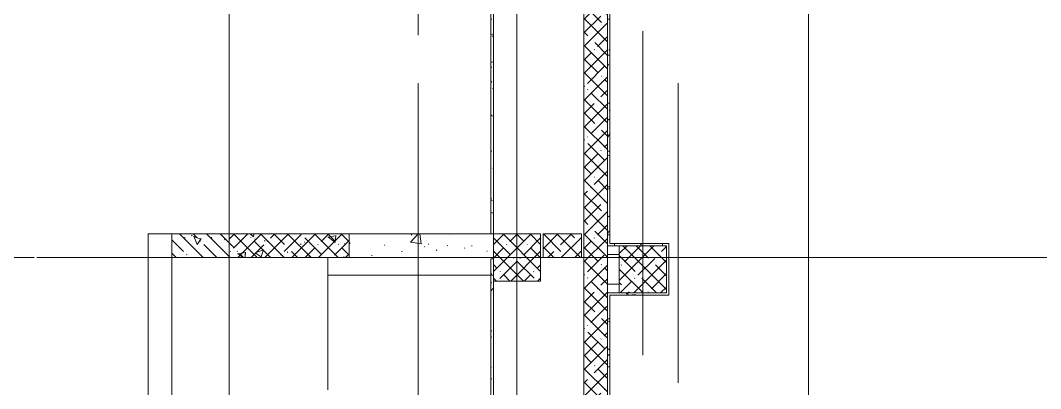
# Model space of a CAD drawing. Header units: metres. Extents: x 50 to 891, y -1294 to 247.
# Drawn here: x 283.06 to 326.22, y -1171.07 to -1155.48 of the extents above; entities that cross this region are included whole.
import ezdxf

# ---------------------------------------------------------------- set-up
doc = ezdxf.new("R2010")
doc.units = ezdxf.units.M
doc.linetypes.add('Линия сетки', pattern=[22.225, 12.7, -3.175, 3.175, -3.175])
doc.layers.add('ПЛАН', color=8, linetype='Continuous')
pattern_1 = [(50, (467.4277, -1464.794), (3.643683, -0.31878), [0.381, -4.191]), (355, (467.4277, -1464.794), (-0.70486, 3.82114), [0.3048, -3.3528]), (100.451, (467.7314, -1464.8206), (2.93885, 3.502334), [0.3238, -3.5618]), (46.184, (467.4277, -1463.778), (5.42158, -0.840855), [0.5715, -6.2865]), (96.636, (467.8795, -1463.848), (4.74805, 4.94855), [0.4857, -5.3427]), (351.184, (467.428, -1463.778), (4.7481, 4.94851), [0.4572, -5.0292]), (21, (467.9357, -1464.032), (3.03229, -2.045303), [0.381, -4.191]), (326, (467.9357, -1464.032), (1.23604, 3.683765), [0.3048, -3.3528]), (71.451, (468.1884, -1464.2025), (4.26834, 1.638427), [0.3238, -3.5618]), (37.5, (467.4277, -1464.794), (0.0617735, 1.6911006), [0.03353, -3.27863, 0.03353, -3.37007, -3.3655]), (37.5, (467.4277, -1464.794), (0.0617735, 1.6911006), [-6.71576, 0.03353, -3.33197]), (7.5, (467.4277, -1464.794), (1.336394, 2.003611), [0.03353, -1.90703, 0.03353, -3.20243, -1.2827]), (7.5, (467.4277, -1464.794), (1.336394, 2.003611), [-5.17652, 0.03353, -1.24917]), (327.5, (466.2949, -1464.794), (2.7118167, -0.1145767), [0.03353, -1.23647, 0.03353, -9.18667]), (327.5, (466.2949, -1464.794), (2.7118167, -0.1145767), [-1.30353, -3.92887, 0.03353, -5.22427]), (317.5, (465.787, -1464.794), (2.962585, 0.508536), [0.03353, -1.61747, 0.03353, -2.59791, -3.7338]), (317.5, (465.787, -1464.794), (2.962585, 0.508536), [-4.28244, 0.03353, -3.70027])]
pattern_2 = [(45, (467.42775, -1464.79405), (-0.5702463, 0.5702463), []), (45, (467.998, -1464.79405), (-0.5702463, 0.5702463), [1.008065, -0.201615, 0.016765, -0.18485])]
pattern_3 = [(0, (467.42775, -1464.79405), (2.032, 0.508), [0.16764, -1.35636, 0.16764, -1.35636, -8.128]), (0, (467.42775, -1464.79405), (2.032, 0.508), [-3.048, 0.16764, -2.88036, 0.16764, -1.35636, -3.556]), (0, (467.42775, -1464.79405), (2.032, 0.508), [-7.62, 0.16764, -0.84836, 0.16764, -2.37236]), (120, (468.18975, -1464.54005), (-1.4559409, 1.5057636), [0.16764, -1.35636, 0.16764, -9.48436]), (120, (468.18975, -1464.54005), (-1.4559409, 1.5057636), [-1.69164, -1.35636, 0.16764, -2.88036, -5.08]), (120, (468.18975, -1464.54005), (-1.4559409, 1.5057636), [-6.096, 0.16764, -1.35636, 0.16764, -3.38836]), (120, (468.18975, -1464.54005), (-1.4559409, 1.5057636), [-7.78764, -0.84836, 0.16764, -2.37236]), (240, (468.44375, -1463.52405), (-0.5760591, -2.0137636), [0.16764, -1.35636, 0.16764, -9.48436]), (240, (468.44375, -1463.52405), (-0.5760591, -2.0137636), [-1.69164, -1.35636, 0.16764, -2.88036, -5.08]), (240, (468.44375, -1463.52405), (-0.5760591, -2.0137636), [-6.096, 0.16764, -1.35636, 0.16764, -3.38836]), (240, (468.44375, -1463.52405), (-0.5760591, -2.0137636), [-7.78764, -0.84836, 0.16764, -2.37236])]
pattern_4 = [(140, (-1795.439, 1051.8707), (0.318779, 3.6436825), [0.381, -4.191]), (85, (-1795.439, 1051.8707), (-3.821138, -0.704858), [0.3048, -3.3528]), (190.451, (-1795.4123, 1052.1743), (-3.5023338, 2.93885), [0.3238, -3.5618]), (136.184, (-1796.455, 1051.8707), (0.840855, 5.421581), [0.5715, -6.2865]), (186.636, (-1796.385, 1052.3225), (-4.948549, 4.74805), [0.4857, -5.3427]), (81.184, (-1796.455, 1051.8707), (-4.948506, 4.748103), [0.4572, -5.0292]), (111, (-1796.201, 1052.3787), (2.0453028, 3.0322893), [0.381, -4.191]), (56, (-1796.201, 1052.3787), (-3.6837646, 1.2360417), [0.3048, -3.3528]), (161.451, (-1796.0305, 1052.6314), (-1.6384274, 4.2683413), [0.3238, -3.5618]), (127.5, (-1795.4389, 1051.8707), (-1.6911006, 0.06177347), [0.03353, -3.27863, 0.03353, -3.37007, -3.3655]), (127.5, (-1795.4389, 1051.8707), (-1.6911006, 0.06177347), [-6.71576, 0.03353, -3.33197]), (97.5, (-1795.4389, 1051.8707), (-2.0036106, 1.3363944), [0.03353, -1.90703, 0.03353, -3.20243, -1.2827]), (97.5, (-1795.4389, 1051.8707), (-2.0036106, 1.3363944), [-5.17652, 0.03353, -1.24917]), (57.5, (-1795.4389, 1050.7378), (0.1145767, 2.71181666), [0.03353, -1.23647, 0.03353, -9.18667]), (57.5, (-1795.4389, 1050.7378), (0.1145767, 2.71181666), [-1.30353, -3.92887, 0.03353, -5.22427]), (47.5, (-1795.439, 1050.2298), (-0.5085355, 2.9625848), [0.03353, -1.61747, 0.03353, -6.33171]), (47.5, (-1795.439, 1050.2298), (-0.5085355, 2.9625848), [-1.68453, -2.59791, 0.03353, -3.70027])]
pattern_5 = [(135, (-1795.4389, 1051.8707), (-0.57024626, -0.57024626), []), (135, (-1795.4389, 1052.4409), (-0.57024626, -0.57024626), [1.008065, -0.201615, 0.016765, -0.18485])]
pattern_6 = [(90, (-1795.4389, 1051.87066), (-0.508, 2.032), [0.16764, -1.35636, 0.16764, -9.48436]), (90, (-1795.4389, 1051.87066), (-0.508, 2.032), [-1.69164, -1.35636, 0.16764, -2.88036, -5.08]), (90, (-1795.4389, 1051.87066), (-0.508, 2.032), [-6.096, 0.16764, -1.35636, 0.16764, -3.38836]), (90, (-1795.4389, 1051.87066), (-0.508, 2.032), [-7.78764, -0.84836, 0.16764, -2.37236]), (210, (-1795.6929, 1052.63266), (-1.50576362, -1.455940905), [0.16764, -1.35636, 0.16764, -9.48436]), (210, (-1795.6929, 1052.63266), (-1.50576362, -1.455940905), [-1.69164, -1.35636, 0.16764, -2.88036, -5.08]), (210, (-1795.6929, 1052.63266), (-1.50576362, -1.455940905), [-6.096, 0.16764, -1.35636, 0.16764, -3.38836]), (210, (-1795.6929, 1052.63266), (-1.50576362, -1.455940905), [-7.78764, -0.84836, 0.16764, -2.37236]), (330, (-1796.7089, 1052.88666), (2.01376362, -0.576059095), [0.16764, -1.35636, 0.16764, -9.48436]), (330, (-1796.7089, 1052.88666), (2.01376362, -0.576059095), [-1.69164, -1.35636, 0.16764, -2.88036, -5.08]), (330, (-1796.7089, 1052.88666), (2.01376362, -0.576059095), [-6.096, 0.16764, -1.35636, 0.16764, -3.38836]), (330, (-1796.7089, 1052.88666), (2.01376362, -0.576059095), [-7.78764, -0.84836, 0.16764, -2.37236])]

msp = doc.modelspace()

# ---------------------------------------------------------------- hatches: boundary and pattern name
at = {"layer": 'ПЛАН', "lineweight": 13}
h = msp.add_hatch(dxfattribs=at)
h.set_pattern_fill('FP_5', color=8, scale=0.005, style=0, pattern_type=2)
h.set_pattern_definition(pattern_3)
h.paths.add_polyline_path([(303.07, -1164.519), (303.07, -1125.194), (302.97, -1125.194), (302.97, -1164.519)])
h = msp.add_hatch(dxfattribs=at)
h.set_pattern_fill('FP_5', color=8, scale=0.005, angle=90, style=0, pattern_type=2)
h.set_pattern_definition(pattern_6)
h.paths.add_polyline_path([(303.07, -1148.619), (303.07, -1125.194), (302.97, -1125.194), (302.97, -1164.519), (303.07, -1164.519), (303.07, -1148.934)])
h = msp.add_hatch(dxfattribs=at)
h.set_pattern_fill('FP_1', color=8, scale=0.005, style=0, pattern_type=2)
h.set_pattern_definition(pattern_2)
h.paths.add_polyline_path([(306.895, -1201.613), (307.895, -1201.613), (307.895, -1153.744), (306.895, -1153.744), (306.895, -1200.602)])
h = msp.add_hatch(dxfattribs=at)
h.set_pattern_fill('FP_2', color=8, scale=0.005, angle=90, style=0, pattern_type=2)
h.set_pattern_definition(pattern_5)
h.paths.add_polyline_path([(307.895, -1201.613), (307.895, -1153.744), (306.895, -1153.744), (306.895, -1201.613)])
h = msp.add_hatch(dxfattribs=at)
h.set_pattern_fill('FP_5', color=8, scale=0.005, style=0, pattern_type=2)
h.set_pattern_definition(pattern_3)
h.paths.add_polyline_path([(307.895, -1164.919), (307.995, -1164.919), (307.995, -1153.644), (307.895, -1153.644), (307.895, -1162.852)])
h = msp.add_hatch(dxfattribs=at)
h.set_pattern_fill('FP_5', color=8, scale=0.005, angle=90, style=0, pattern_type=2)
h.set_pattern_definition(pattern_6)
h.paths.add_polyline_path([(307.995, -1153.644), (307.895, -1153.644), (307.895, -1164.919), (307.995, -1164.919), (307.995, -1163.592)])
h = msp.add_hatch(dxfattribs=at)
h.set_pattern_fill('FP_3', color=8, scale=0.005, angle=90, style=0, pattern_type=2)
h.set_pattern_definition(pattern_4)
h.paths.add_polyline_path([(303.07, -1164.519), (288.47, -1164.519), (288.47, -1165.519), (303.07, -1165.519)])
h = msp.add_hatch(dxfattribs=at)
h.set_pattern_fill('FP_3', color=8, scale=0.005, angle=90, style=0, pattern_type=2)
h.set_pattern_definition(pattern_4)
h.paths.add_polyline_path([(303.07, -1164.519), (289.47, -1164.519), (289.47, -1165.519), (303.07, -1165.519)])
h = msp.add_hatch(dxfattribs=at)
h.set_pattern_fill('FP_2', color=8, scale=0.005, angle=90, style=0, pattern_type=2)
h.set_pattern_definition(pattern_5)
h.paths.add_polyline_path([(296.97, -1165.519), (296.97, -1164.519), (289.47, -1164.519), (289.47, -1165.519)])
h = msp.add_hatch(dxfattribs=at)
h.set_pattern_fill('FP_4', color=8, scale=0.005, style=0, pattern_type=2)
h.set_pattern_definition(pattern_1)
h.paths.add_polyline_path([(303.07, -1165.519), (303.07, -1164.519), (291.895, -1164.519), (291.895, -1165.519), (300.968, -1165.519)])
h = msp.add_hatch(dxfattribs=at)
h.set_pattern_fill('FP_4', color=8, scale=0.005, style=0, pattern_type=2)
h.set_pattern_definition(pattern_1)
h.paths.add_polyline_path([(303.07, -1165.519), (303.07, -1164.519), (291.895, -1164.519), (291.895, -1165.519), (300.968, -1165.519)])
h = msp.add_hatch(dxfattribs=at)
h.set_pattern_fill('FP_1', color=8, scale=0.005, style=0, pattern_type=2)
h.set_pattern_definition(pattern_2)
h.paths.add_polyline_path([(291.895, -1165.519), (296.97, -1165.519), (296.97, -1164.519), (291.895, -1164.519)])
h = msp.add_hatch(dxfattribs=at)
h.set_pattern_fill('FP_1', color=8, scale=0.005, style=0, pattern_type=2)
h.set_pattern_definition(pattern_2)
h.paths.add_polyline_path([(303.07, -1166.519), (305.07, -1166.519), (305.07, -1164.519), (303.07, -1164.519), (303.07, -1165.548)])
h = msp.add_hatch(dxfattribs=at)
h.set_pattern_fill('FP_2', color=8, scale=0.005, angle=90, style=0, pattern_type=2)
h.set_pattern_definition(pattern_5)
h.paths.add_polyline_path([(305.07, -1164.519), (303.07, -1164.519), (303.07, -1166.519), (305.07, -1166.519)])
h = msp.add_hatch(dxfattribs=at)
h.set_pattern_fill('FP_1', color=8, scale=0.005, style=0, pattern_type=2)
h.set_pattern_definition(pattern_2)
h.paths.add_polyline_path([(305.17, -1165.519), (306.795, -1165.519), (306.795, -1164.519), (305.17, -1164.519)])
h = msp.add_hatch(dxfattribs=at)
h.set_pattern_fill('FP_2', color=8, scale=0.005, angle=90, style=0, pattern_type=2)
h.set_pattern_definition(pattern_5)
h.paths.add_polyline_path([(306.795, -1164.519), (305.17, -1164.519), (305.17, -1165.519), (306.795, -1165.519)])
h = msp.add_hatch(dxfattribs=at)
h.set_pattern_fill('FP_5', color=8, scale=0.005, style=0, pattern_type=2)
h.set_pattern_definition(pattern_3)
h.paths.add_polyline_path([(307.895, -1165.019), (310.395, -1165.019), (310.395, -1164.919), (307.895, -1164.919)])
h = msp.add_hatch(dxfattribs=at)
h.set_pattern_fill('FP_5', color=8, scale=0.005, angle=90, style=0, pattern_type=2)
h.set_pattern_definition(pattern_6)
h.paths.add_polyline_path([(310.395, -1164.919), (307.895, -1164.919), (307.895, -1165.019), (310.395, -1165.019)])
h = msp.add_hatch(dxfattribs=at)
h.set_pattern_fill('FP_1', color=8, scale=0.005, style=0, pattern_type=2)
h.set_pattern_definition(pattern_2)
h.paths.add_polyline_path([(308.395, -1167.019), (310.395, -1167.019), (310.395, -1165.019), (308.395, -1165.019)])
h = msp.add_hatch(dxfattribs=at)
h.set_pattern_fill('FP_2', color=8, scale=0.005, angle=90, style=0, pattern_type=2)
h.set_pattern_definition(pattern_5)
h.paths.add_polyline_path([(310.395, -1165.019), (308.395, -1165.019), (308.395, -1167.019), (310.395, -1167.019)])
h = msp.add_hatch(dxfattribs=at)
h.set_pattern_fill('FP_5', color=8, scale=0.005, style=0, pattern_type=2)
h.set_pattern_definition(pattern_3)
h.paths.add_polyline_path([(302.97, -1200.519), (303.07, -1200.519), (303.07, -1165.569), (302.97, -1165.569), (302.97, -1200.419)])
h = msp.add_hatch(dxfattribs=at)
h.set_pattern_fill('FP_5', color=8, scale=0.005, style=0, pattern_type=2)
h.set_pattern_definition(pattern_3)
h.paths.add_polyline_path([(302.97, -1200.519), (303.07, -1200.519), (303.07, -1165.569), (302.97, -1165.569), (302.97, -1200.419)])
h = msp.add_hatch(dxfattribs=at)
h.set_pattern_fill('FP_5', color=8, scale=0.005, angle=90, style=0, pattern_type=2)
h.set_pattern_definition(pattern_6)
h.paths.add_polyline_path([(303.07, -1165.569), (302.97, -1165.569), (302.97, -1200.519), (303.07, -1200.519), (303.07, -1178.249)])
h = msp.add_hatch(dxfattribs=at)
h.set_pattern_fill('FP_5', color=8, scale=0.005, angle=90, style=0, pattern_type=2)
h.set_pattern_definition(pattern_6)
h.paths.add_polyline_path([(303.07, -1165.569), (302.97, -1165.569), (302.97, -1200.519), (303.07, -1200.519), (303.07, -1178.249)])
h = msp.add_hatch(dxfattribs=at)
h.set_pattern_fill('FP_5', color=8, scale=0.005, style=0, pattern_type=2)
h.set_pattern_definition(pattern_3)
h.paths.add_polyline_path([(307.995, -1199.419), (307.995, -1167.019), (307.895, -1167.019), (307.895, -1199.419)])
h = msp.add_hatch(dxfattribs=at)
h.set_pattern_fill('FP_5', color=8, scale=0.005, angle=90, style=0, pattern_type=2)
h.set_pattern_definition(pattern_6)
h.paths.add_polyline_path([(307.995, -1167.019), (307.895, -1167.019), (307.895, -1199.419), (307.995, -1199.419), (307.995, -1167.119)])
h = msp.add_hatch(dxfattribs=at)
h.set_pattern_fill('FP_5', color=8, scale=0.005, style=0, pattern_type=2)
h.set_pattern_definition(pattern_3)
h.paths.add_polyline_path([(310.495, -1167.119), (310.495, -1167.019), (307.995, -1167.019), (307.995, -1167.119)])
h = msp.add_hatch(dxfattribs=at)
h.set_pattern_fill('FP_5', color=8, scale=0.005, angle=90, style=0, pattern_type=2)
h.set_pattern_definition(pattern_6)
h.paths.add_polyline_path([(310.495, -1167.019), (307.995, -1167.019), (307.995, -1167.119), (310.495, -1167.119)])

# ---------------------------------------------------------------- linework, layer by layer
at = {"layer": 'ПЛАН', "color": 8, "linetype": 'Линия сетки', "lineweight": 13}
for p, q in [((299.895, -1069.231), (299.895, -1215.489)), ((310.895, -1069.231), (310.895, -1215.489)), ((299.895, -1092.596), (299.895, -1215.489)), ((304.07, -1125.906), (304.07, -1203.54)), ((309.395, -1133.713), (309.395, -1212.429)), ((309.395, -1156.957), (309.395, -1203.54)), ((321.751, -1165.519), (180.925, -1165.519)), ((467.624, -1165.519), (283.751, -1165.519))]:
    msp.add_line(p, q, dxfattribs=at)
at = {"layer": 'ПЛАН', "color": 8, "lineweight": 13}
for p, q in [((302.97, -1125.194), (302.97, -1164.519)), ((302.97, -1125.194), (302.97, -1164.519)), ((316.399, -1130.286), (316.399, -1205.163)), ((291.895, -1203.817), (291.895, -1139.047)), ((303.07, -1164.519), (303.07, -1148.619)), ((303.07, -1164.519), (303.07, -1148.619)), ((303.07, -1150.619), (303.07, -1164.519)), ((303.07, -1150.619), (303.07, -1165.519)), ((307.895, -1165.019), (307.895, -1153.744)), ((307.895, -1153.744), (307.895, -1165.019)), ((307.895, -1165.019), (307.895, -1153.744)), ((307.895, -1153.744), (307.895, -1165.019)), ((307.995, -1164.919), (307.995, -1153.644)), ((307.995, -1164.919), (307.995, -1153.644)), ((304.07, -1164.519), (304.07, -1154.744)), ((304.07, -1164.519), (304.07, -1154.744)), ((306.895, -1154.744), (306.895, -1200.519)), ((306.895, -1154.744), (306.895, -1200.519)), ((302.97, -1164.519), (288.47, -1164.519)), ((288.47, -1164.519), (288.47, -1200.519)), ((303.07, -1164.519), (289.47, -1164.519)), ((289.47, -1164.519), (289.47, -1165.519)), ((289.47, -1200.519), (289.47, -1164.519)), ((296.97, -1164.519), (289.47, -1164.519)), ((302.97, -1164.519), (291.895, -1164.519)), ((303.07, -1164.519), (291.895, -1164.519)), ((296.97, -1164.519), (291.895, -1164.519)), ((296.97, -1165.519), (296.97, -1164.519)), ((296.97, -1165.519), (296.97, -1164.519)), ((302.97, -1164.519), (303.07, -1164.519)), ((302.97, -1164.519), (303.07, -1164.519)), ((303.07, -1164.519), (304.07, -1164.519)), ((303.07, -1165.519), (303.07, -1164.519)), ((304.07, -1164.519), (303.07, -1164.519)), ((303.07, -1164.519), (303.07, -1166.519)), ((303.07, -1165.519), (303.07, -1164.519)), ((303.07, -1164.519), (304.07, -1164.519)), ((304.07, -1164.519), (303.07, -1164.519)), ((303.07, -1164.519), (303.07, -1166.519)), ((305.07, -1164.519), (304.07, -1164.519)), ((305.07, -1164.519), (304.07, -1164.519)), ((305.07, -1166.519), (305.07, -1164.519)), ((305.07, -1166.519), (305.07, -1164.519)), ((306.795, -1164.519), (305.17, -1164.519)), ((305.17, -1164.519), (305.17, -1165.519)), ((306.795, -1164.519), (305.17, -1164.519)), ((305.17, -1164.519), (305.17, -1165.519)), ((306.795, -1165.519), (306.795, -1164.519)), ((306.795, -1165.519), (306.795, -1164.519)), ((310.395, -1165.019), (307.895, -1165.019)), ((307.895, -1165.019), (307.895, -1165.394)), ((310.395, -1165.019), (307.895, -1165.019)), ((307.895, -1165.019), (307.895, -1165.394)), ((310.495, -1164.919), (307.995, -1164.919)), ((310.495, -1164.919), (307.995, -1164.919)), ((310.395, -1165.019), (308.395, -1165.019)), ((308.395, -1165.019), (308.395, -1167.019)), ((308.395, -1165.394), (308.395, -1165.019)), ((310.395, -1165.019), (308.395, -1165.019)), ((308.395, -1165.019), (308.395, -1167.019)), ((308.395, -1165.394), (308.395, -1165.019)), ((310.395, -1167.019), (310.395, -1165.019)), ((310.395, -1165.019), (310.395, -1167.019)), ((310.395, -1167.019), (310.395, -1165.019)), ((310.395, -1165.019), (310.395, -1167.019)), ((310.495, -1167.119), (310.495, -1164.919)), ((310.495, -1167.119), (310.495, -1164.919)), ((288.47, -1165.519), (288.47, -1200.42)), ((303.07, -1165.519), (288.47, -1165.519)), ((289.47, -1200.519), (289.47, -1165.519)), ((289.47, -1165.519), (303.07, -1165.519)), ((289.47, -1165.519), (296.97, -1165.519)), ((291.895, -1165.519), (303.07, -1165.519)), ((291.895, -1165.519), (303.07, -1165.519)), ((291.895, -1165.519), (296.97, -1165.519)), ((296.07, -1171.119), (296.07, -1165.519)), ((296.07, -1171.119), (296.07, -1165.519)), ((302.97, -1165.569), (302.97, -1200.419)), ((303.07, -1165.569), (302.97, -1165.569)), ((302.97, -1165.569), (302.97, -1200.419)), ((303.07, -1165.569), (302.97, -1165.569)), ((303.07, -1202.019), (303.07, -1165.569)), ((303.07, -1202.019), (303.07, -1165.569)), ((305.17, -1165.519), (306.795, -1165.519)), ((305.17, -1165.519), (306.795, -1165.519)), ((307.895, -1166.644), (307.895, -1165.394)), ((307.895, -1165.394), (308.395, -1165.394)), ((307.895, -1166.644), (307.895, -1165.394)), ((307.895, -1165.394), (308.395, -1165.394)), ((296.07, -1166.269), (302.97, -1166.269)), ((303.07, -1166.519), (303.07, -1199.519)), ((304.07, -1166.519), (303.07, -1166.519)), ((303.07, -1166.519), (304.07, -1166.519)), ((303.07, -1166.519), (303.07, -1199.519)), ((304.07, -1166.519), (303.07, -1166.519)), ((303.07, -1166.519), (304.07, -1166.519)), ((304.07, -1199.519), (304.07, -1166.519)), ((304.07, -1166.519), (305.07, -1166.519)), ((304.07, -1199.519), (304.07, -1166.519)), ((304.07, -1166.519), (305.07, -1166.519)), ((308.395, -1166.644), (307.895, -1166.644)), ((307.895, -1166.644), (307.895, -1167.019)), ((308.395, -1166.644), (307.895, -1166.644)), ((307.895, -1166.644), (307.895, -1167.019)), ((308.395, -1167.019), (308.395, -1166.644)), ((308.395, -1167.019), (308.395, -1166.644)), ((307.895, -1199.419), (307.895, -1167.019)), ((307.895, -1167.019), (307.895, -1199.419)), ((307.895, -1167.019), (310.395, -1167.019)), ((307.895, -1199.419), (307.895, -1167.019)), ((307.895, -1167.019), (307.895, -1199.419)), ((307.895, -1167.019), (310.395, -1167.019)), ((307.995, -1199.419), (307.995, -1167.119)), ((307.995, -1167.119), (310.495, -1167.119)), ((307.995, -1199.419), (307.995, -1167.119)), ((307.995, -1167.119), (310.495, -1167.119)), ((308.395, -1167.019), (310.395, -1167.019)), ((308.395, -1167.019), (310.395, -1167.019))]:
    msp.add_line(p, q, dxfattribs=at)

doc.saveas('drawing.dxf')
